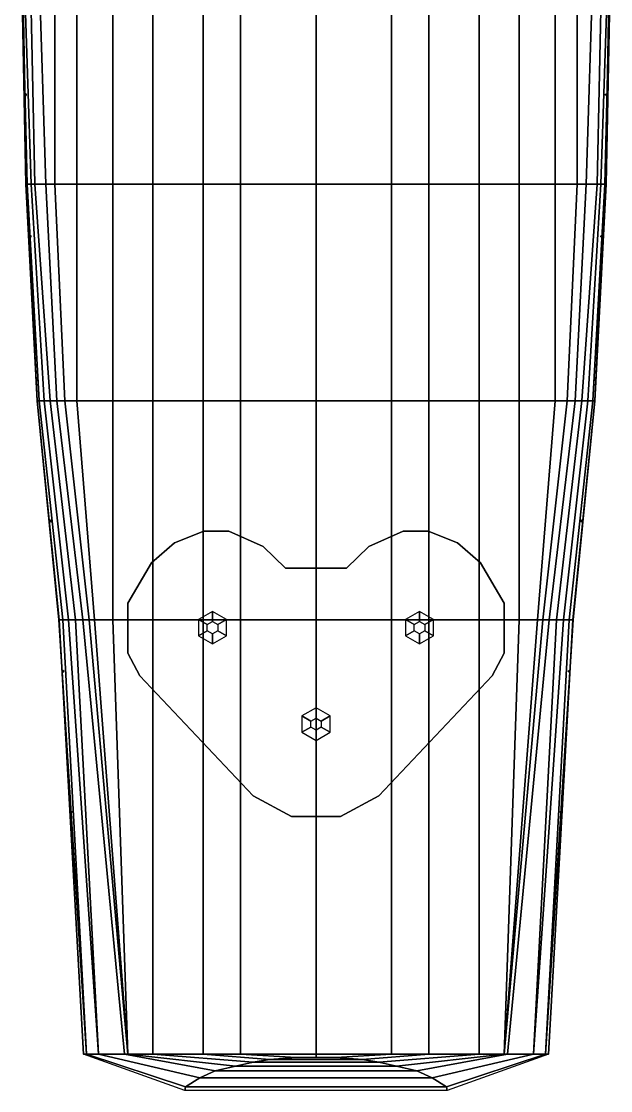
# Model space of a CAD drawing. Extents: x -6 to 6, y -57 to 57.
# Drawn here: x -5.81 to 5.81, y -57.36 to -36.29 of the extents above; entities that cross this region are included whole.
import ezdxf

# ---------------------------------------------------------------- set-up
doc = ezdxf.new("R2010")
doc.units = 0
doc.layers.get('0').update_dxf_attribs({"linetype": 'CONTINUOUS'})

msp = doc.modelspace()

# ---------------------------------------------------------------- linework, layer by layer
for points in [[(-5.787, -35.132, 2.806), (-5.807, -35.132, 2.34), (-5.719, -39.502, 2.32), (-5.709, -39.502, 2.739)], [(-5.807, -35.132, 2.34), (-5.797, -35.132, 1.408), (-5.694, -39.502, 1.43), (-5.719, -39.502, 2.32)], [(-5.797, -35.132, 1.408), (-5.756, -35.132, 0.782), (-5.616, -39.502, 0.762), (-5.694, -39.502, 1.43)], [(5.787, -35.132, 2.806), (-5.787, -35.132, 2.806), (-5.709, -39.502, 2.739), (5.709, -39.502, 2.739)], [(-5.756, -35.132, 0.782), (-5.631, -35.132, -0.16), (-5.543, -39.502, 0.26), (-5.616, -39.502, 0.762)], [(-5.631, -35.132, -0.16), (-5.461, -35.132, -0.615), (-5.326, -39.502, -0.49), (-5.543, -39.502, 0.26)], [(-5.461, -35.132, -0.615), (-5.15, -35.132, -1.128), (-5.15, -39.502, -0.739), (-5.326, -39.502, -0.49)], [(-5.15, -35.132, -1.128), (-4.715, -35.132, -1.568), (-4.715, -39.502, -1.2), (-5.15, -39.502, -0.739)], [(-4.715, -35.132, -1.568), (-4.006, -35.132, -1.992), (-4.006, -39.502, -1.619), (-4.715, -39.502, -1.2)], [(-4.006, -35.132, -1.992), (-3.219, -35.132, -2.298), (-3.219, -39.502, -1.95), (-4.006, -39.502, -1.619)], [(-3.219, -35.132, -2.298), (-2.226, -35.132, -2.572), (-2.226, -39.502, -2.204), (-3.219, -39.502, -1.95)], [(-2.226, -35.132, -2.572), (-1.486, -35.132, -2.717), (-1.486, -39.502, -2.328), (-2.226, -39.502, -2.204)], [(0, -39.502, -2.519), (-1.486, -39.502, -2.328), (-1.486, -35.132, -2.717), (0, -35.132, -2.929)], [(0, -35.132, -2.929), (1.486, -35.132, -2.717), (1.486, -39.502, -2.328), (0, -39.502, -2.519)], [(2.226, -39.502, -2.204), (1.486, -39.502, -2.328), (1.486, -35.132, -2.717), (2.226, -35.132, -2.572)], [(3.219, -39.502, -1.95), (2.226, -39.502, -2.204), (2.226, -35.132, -2.572), (3.219, -35.132, -2.298)], [(4.006, -39.502, -1.619), (3.219, -39.502, -1.95), (3.219, -35.132, -2.298), (4.006, -35.132, -1.992)], [(4.715, -39.502, -1.2), (4.006, -39.502, -1.619), (4.006, -35.132, -1.992), (4.715, -35.132, -1.568)], [(5.15, -39.502, -0.739), (4.715, -39.502, -1.2), (4.715, -35.132, -1.568), (5.15, -35.132, -1.128)], [(5.326, -39.502, -0.49), (5.15, -39.502, -0.739), (5.15, -35.132, -1.128), (5.461, -35.132, -0.615)], [(5.543, -39.502, 0.26), (5.326, -39.502, -0.49), (5.461, -35.132, -0.615), (5.631, -35.132, -0.16)], [(5.616, -39.502, 0.762), (5.543, -39.502, 0.26), (5.631, -35.132, -0.16), (5.756, -35.132, 0.782)], [(5.694, -39.502, 1.43), (5.616, -39.502, 0.762), (5.756, -35.132, 0.782), (5.797, -35.132, 1.408)], [(5.719, -39.502, 2.32), (5.694, -39.502, 1.43), (5.797, -35.132, 1.408), (5.807, -35.132, 2.34)], [(5.709, -39.502, 2.739), (5.719, -39.502, 2.32), (5.807, -35.132, 2.34), (5.787, -35.132, 2.806)], [(-5.71, -37.723, 2.76), (-5.74, -37.74, 2.76), (-5.74, -37.74, 3.76), (-5.71, -37.723, 3.76)], [(-5.74, -37.74, 2.76), (-5.71, -37.757, 2.76), (-5.71, -37.757, 3.76), (-5.74, -37.74, 3.76)], [(-5.71, -37.757, 2.76), (-5.71, -37.723, 2.76), (-5.71, -37.723, 3.76), (-5.71, -37.757, 3.76)], [(5.73, -37.723, 2.76), (5.7, -37.74, 2.76), (5.7, -37.74, 3.76), (5.73, -37.723, 3.76)], [(5.7, -37.74, 2.76), (5.73, -37.757, 2.76), (5.73, -37.757, 3.76), (5.7, -37.74, 3.76)], [(5.73, -37.757, 2.76), (5.73, -37.723, 2.76), (5.73, -37.723, 3.76), (5.73, -37.757, 3.76)], [(-5.709, -39.502, 2.739), (-5.719, -39.502, 2.32), (-5.497, -43.77, 2.32), (-5.497, -43.77, 2.662)], [(-5.719, -39.502, 2.32), (-5.694, -39.502, 1.43), (-5.456, -43.77, 1.43), (-5.497, -43.77, 2.32)], [(5.709, -39.502, 2.739), (-5.709, -39.502, 2.739), (-5.497, -43.77, 2.662), (5.497, -43.77, 2.662)], [(-5.694, -39.502, 1.43), (-5.616, -39.502, 0.762), (-5.357, -43.77, 0.762), (-5.456, -43.77, 1.43)], [(-5.616, -39.502, 0.762), (-5.543, -39.502, 0.26), (-5.243, -43.77, 0.26), (-5.357, -43.77, 0.762)], [(-5.543, -39.502, 0.26), (-5.326, -39.502, -0.49), (-5.109, -43.77, -0.18), (-5.243, -43.77, 0.26)], [(-5.326, -39.502, -0.49), (-5.15, -39.502, -0.739), (-4.948, -43.77, -0.527), (-5.109, -43.77, -0.18)], [(-5.15, -39.502, -0.739), (-4.715, -39.502, -1.2), (-4.715, -43.77, -0.692), (-4.948, -43.77, -0.527)], [(-4.715, -39.502, -1.2), (-4.006, -39.502, -1.619), (-4.006, -43.77, -1.096), (-4.715, -43.77, -0.692)], [(-4.006, -39.502, -1.619), (-3.219, -39.502, -1.95), (-3.219, -43.77, -1.396), (-4.006, -43.77, -1.096)], [(-3.219, -39.502, -1.95), (-2.226, -39.502, -2.204), (-2.226, -43.77, -1.66), (-3.219, -43.77, -1.396)], [(-2.226, -39.502, -2.204), (-1.486, -39.502, -2.328), (-1.486, -43.77, -1.836), (-2.226, -43.77, -1.66)], [(0, -43.77, -2.111), (-1.486, -43.77, -1.836), (-1.486, -39.502, -2.328), (0, -39.502, -2.519)], [(0, -39.502, -2.519), (1.486, -39.502, -2.328), (1.486, -43.77, -1.836), (0, -43.77, -2.111)], [(2.226, -43.77, -1.66), (1.486, -43.77, -1.836), (1.486, -39.502, -2.328), (2.226, -39.502, -2.204)], [(3.219, -43.77, -1.396), (2.226, -43.77, -1.66), (2.226, -39.502, -2.204), (3.219, -39.502, -1.95)], [(4.006, -43.77, -1.096), (3.219, -43.77, -1.396), (3.219, -39.502, -1.95), (4.006, -39.502, -1.619)], [(4.715, -43.77, -0.692), (4.006, -43.77, -1.096), (4.006, -39.502, -1.619), (4.715, -39.502, -1.2)], [(4.948, -43.77, -0.527), (4.715, -43.77, -0.692), (4.715, -39.502, -1.2), (5.15, -39.502, -0.739)], [(5.109, -43.77, -0.18), (4.948, -43.77, -0.527), (5.15, -39.502, -0.739), (5.326, -39.502, -0.49)], [(5.243, -43.77, 0.26), (5.109, -43.77, -0.18), (5.326, -39.502, -0.49), (5.543, -39.502, 0.26)], [(5.357, -43.77, 0.762), (5.243, -43.77, 0.26), (5.543, -39.502, 0.26), (5.616, -39.502, 0.762)], [(5.456, -43.77, 1.43), (5.357, -43.77, 0.762), (5.616, -39.502, 0.762), (5.694, -39.502, 1.43)], [(5.497, -43.77, 2.32), (5.456, -43.77, 1.43), (5.694, -39.502, 1.43), (5.719, -39.502, 2.32)], [(5.497, -43.77, 2.662), (5.497, -43.77, 2.32), (5.719, -39.502, 2.32), (5.709, -39.502, 2.739)], [(-5.62, -40.513, 2.72), (-5.65, -40.53, 2.72), (-5.65, -40.53, 3.72), (-5.62, -40.513, 3.72)], [(-5.65, -40.53, 2.72), (-5.62, -40.547, 2.72), (-5.62, -40.547, 3.72), (-5.65, -40.53, 3.72)], [(-5.62, -40.547, 2.72), (-5.62, -40.513, 2.72), (-5.62, -40.513, 3.72), (-5.62, -40.547, 3.72)], [(5.64, -40.513, 2.72), (5.61, -40.53, 2.72), (5.61, -40.53, 3.72), (5.64, -40.513, 3.72)], [(5.61, -40.53, 2.72), (5.64, -40.547, 2.72), (5.64, -40.547, 3.72), (5.61, -40.53, 3.72)], [(5.64, -40.547, 2.72), (5.64, -40.513, 2.72), (5.64, -40.513, 3.72), (5.64, -40.547, 3.72)], [(-5.49, -43.333, 2.67), (-5.52, -43.35, 2.67), (-5.52, -43.35, 3.67), (-5.49, -43.333, 3.67)], [(-5.52, -43.35, 2.67), (-5.49, -43.367, 2.67), (-5.49, -43.367, 3.67), (-5.52, -43.35, 3.67)], [(-5.49, -43.367, 2.67), (-5.49, -43.333, 2.67), (-5.49, -43.333, 3.67), (-5.49, -43.367, 3.67)], [(5.51, -43.333, 2.67), (5.48, -43.35, 2.67), (5.48, -43.35, 3.67), (5.51, -43.333, 3.67)], [(5.48, -43.35, 2.67), (5.51, -43.367, 2.67), (5.51, -43.367, 3.67), (5.48, -43.35, 3.67)], [(5.51, -43.367, 2.67), (5.51, -43.333, 2.67), (5.51, -43.333, 3.67), (5.51, -43.367, 3.67)], [(-5.497, -43.77, 2.662), (-5.497, -43.77, 2.32), (-5.072, -48.087, 2.32), (-5.062, -48.087, 2.698)], [(-5.497, -43.77, 2.32), (-5.456, -43.77, 1.43), (-4.99, -48.087, 1.43), (-5.072, -48.087, 2.32)], [(5.497, -43.77, 2.662), (-5.497, -43.77, 2.662), (-5.062, -48.087, 2.698), (5.062, -48.087, 2.698)], [(-5.456, -43.77, 1.43), (-5.357, -43.77, 0.762), (-4.881, -48.087, 0.762), (-4.99, -48.087, 1.43)], [(-5.357, -43.77, 0.762), (-5.243, -43.77, 0.26), (-4.741, -48.087, 0.26), (-4.881, -48.087, 0.762)], [(-5.243, -43.77, 0.26), (-5.109, -43.77, -0.18), (-4.596, -48.087, -0.18), (-4.741, -48.087, 0.26)], [(-5.109, -43.77, -0.18), (-4.948, -43.77, -0.527), (-4.472, -48.087, -0.408), (-4.596, -48.087, -0.18)], [(-4.948, -43.77, -0.527), (-4.715, -43.77, -0.692), (-4.369, -48.087, -0.439), (-4.472, -48.087, -0.408)], [(-4.715, -43.77, -0.692), (-4.006, -43.77, -1.096), (-4.006, -48.087, -0.568), (-4.369, -48.087, -0.439)], [(-4.006, -43.77, -1.096), (-3.219, -43.77, -1.396), (-3.219, -48.087, -0.842), (-4.006, -48.087, -0.568)], [(-3.219, -43.77, -1.396), (-2.226, -43.77, -1.66), (-2.226, -48.087, -1.122), (-3.219, -48.087, -0.842)], [(-2.226, -43.77, -1.66), (-1.486, -43.77, -1.836), (-1.486, -48.087, -1.339), (-2.226, -48.087, -1.122)], [(0, -48.087, -1.691), (-1.486, -48.087, -1.339), (-1.486, -43.77, -1.836), (0, -43.77, -2.111)], [(0, -43.77, -2.111), (1.486, -43.77, -1.836), (1.486, -48.087, -1.339), (0, -48.087, -1.691)], [(2.226, -48.087, -1.122), (1.486, -48.087, -1.339), (1.486, -43.77, -1.836), (2.226, -43.77, -1.66)], [(3.219, -48.087, -0.842), (2.226, -48.087, -1.122), (2.226, -43.77, -1.66), (3.219, -43.77, -1.396)], [(4.006, -48.087, -0.568), (3.219, -48.087, -0.842), (3.219, -43.77, -1.396), (4.006, -43.77, -1.096)], [(4.369, -48.087, -0.439), (4.006, -48.087, -0.568), (4.006, -43.77, -1.096), (4.715, -43.77, -0.692)], [(4.472, -48.087, -0.408), (4.369, -48.087, -0.439), (4.715, -43.77, -0.692), (4.948, -43.77, -0.527)], [(4.596, -48.087, -0.18), (4.472, -48.087, -0.408), (4.948, -43.77, -0.527), (5.109, -43.77, -0.18)], [(4.741, -48.087, 0.26), (4.596, -48.087, -0.18), (5.109, -43.77, -0.18), (5.243, -43.77, 0.26)], [(4.881, -48.087, 0.762), (4.741, -48.087, 0.26), (5.243, -43.77, 0.26), (5.357, -43.77, 0.762)], [(4.99, -48.087, 1.43), (4.881, -48.087, 0.762), (5.357, -43.77, 0.762), (5.456, -43.77, 1.43)], [(5.072, -48.087, 2.32), (4.99, -48.087, 1.43), (5.456, -43.77, 1.43), (5.497, -43.77, 2.32)], [(5.062, -48.087, 2.698), (5.072, -48.087, 2.32), (5.497, -43.77, 2.32), (5.497, -43.77, 2.662)], [(-5.22, -46.123, 2.68), (-5.25, -46.14, 2.68), (-5.25, -46.14, 3.68), (-5.22, -46.123, 3.68)], [(-5.22, -46.157, 2.68), (-5.22, -46.123, 2.68), (-5.22, -46.123, 3.68), (-5.22, -46.157, 3.68)], [(5.24, -46.123, 2.68), (5.21, -46.14, 2.68), (5.21, -46.14, 3.68), (5.24, -46.123, 3.68)], [(5.24, -46.157, 2.68), (5.24, -46.123, 2.68), (5.24, -46.123, 3.68), (5.24, -46.157, 3.68)], [(-5.25, -46.14, 2.68), (-5.22, -46.157, 2.68), (-5.22, -46.157, 3.68), (-5.25, -46.14, 3.68)], [(-2.79, -46.57, 2.68), (-2.21, -46.34, 2.68), (-2.21, -46.34, 4.2), (-2.79, -46.57, 4.2)], [(-2.79, -46.57, 4.2), (-2.21, -46.34, 4.2), (-2.21, -46.34, 2.68), (-2.79, -46.57, 2.68)], [(-2.21, -46.34, 2.68), (-1.72, -46.34, 2.68), (-1.72, -46.34, 4.2), (-2.21, -46.34, 4.2)], [(-2.21, -46.34, 4.2), (-1.72, -46.34, 4.2), (-1.72, -46.34, 2.68), (-2.21, -46.34, 2.68)], [(-1.72, -46.34, 4.2), (-1.04, -46.64, 4.2), (-1.04, -46.64, 2.68), (-1.72, -46.34, 2.68)], [(-1.72, -46.34, 2.68), (-1.04, -46.64, 2.68), (-1.04, -46.64, 4.2), (-1.72, -46.34, 4.2)], [(1.72, -46.34, 4.2), (1.04, -46.64, 4.2), (1.04, -46.64, 2.68), (1.72, -46.34, 2.68)], [(1.72, -46.34, 2.68), (1.04, -46.64, 2.68), (1.04, -46.64, 4.2), (1.72, -46.34, 4.2)], [(2.21, -46.34, 2.68), (1.72, -46.34, 2.68), (1.72, -46.34, 4.2), (2.21, -46.34, 4.2)], [(2.21, -46.34, 4.2), (1.72, -46.34, 4.2), (1.72, -46.34, 2.68), (2.21, -46.34, 2.68)], [(2.79, -46.57, 2.68), (2.21, -46.34, 2.68), (2.21, -46.34, 4.2), (2.79, -46.57, 4.2)], [(2.79, -46.57, 4.2), (2.21, -46.34, 4.2), (2.21, -46.34, 2.68), (2.79, -46.57, 2.68)], [(5.21, -46.14, 2.68), (5.24, -46.157, 2.68), (5.24, -46.157, 3.68), (5.21, -46.14, 3.68)], [(-3.24, -46.96, 4.2), (-2.79, -46.57, 4.2), (-2.79, -46.57, 2.68), (-3.24, -46.96, 2.68)], [(-3.24, -46.96, 2.68), (-2.79, -46.57, 2.68), (-2.79, -46.57, 4.2), (-3.24, -46.96, 4.2)], [(-1.04, -46.64, 4.2), (-0.6, -47.07, 4.2), (-0.6, -47.07, 2.68), (-1.04, -46.64, 2.68)], [(-1.04, -46.64, 2.68), (-0.6, -47.07, 2.68), (-0.6, -47.07, 4.2), (-1.04, -46.64, 4.2)], [(1.04, -46.64, 2.68), (0.6, -47.07, 2.68), (0.6, -47.07, 4.2), (1.04, -46.64, 4.2)], [(1.04, -46.64, 4.2), (0.6, -47.07, 4.2), (0.6, -47.07, 2.68), (1.04, -46.64, 2.68)], [(3.24, -46.96, 4.2), (2.79, -46.57, 4.2), (2.79, -46.57, 2.68), (3.24, -46.96, 2.68)], [(3.24, -46.96, 2.68), (2.79, -46.57, 2.68), (2.79, -46.57, 4.2), (3.24, -46.96, 4.2)], [(-3.71, -47.76, 2.69), (-3.24, -46.96, 2.68), (-3.24, -46.96, 4.2), (-3.71, -47.76, 4.2)], [(-3.71, -47.76, 4.2), (-3.24, -46.96, 4.2), (-3.24, -46.96, 2.68), (-3.71, -47.76, 2.69)], [(3.71, -47.76, 2.69), (3.24, -46.96, 2.68), (3.24, -46.96, 4.2), (3.71, -47.76, 4.2)], [(3.71, -47.76, 4.2), (3.24, -46.96, 4.2), (3.24, -46.96, 2.68), (3.71, -47.76, 2.69)], [(-0.6, -47.07, 2.68), (0.6, -47.07, 2.68), (0.6, -47.07, 4.2), (-0.6, -47.07, 4.2)], [(-0.6, -47.07, 4.2), (0.6, -47.07, 4.2), (0.6, -47.07, 2.68), (-0.6, -47.07, 2.68)], [(-3.71, -48.74, 2.7), (-3.71, -47.76, 2.69), (-3.71, -47.76, 4.2), (-3.71, -48.74, 4.2)], [(-3.71, -48.74, 4.2), (-3.71, -47.76, 4.2), (-3.71, -47.76, 2.69), (-3.71, -48.74, 2.7)], [(3.71, -48.74, 2.7), (3.71, -47.76, 2.69), (3.71, -47.76, 4.2), (3.71, -48.74, 4.2)], [(3.71, -48.74, 4.2), (3.71, -47.76, 4.2), (3.71, -47.76, 2.69), (3.71, -48.74, 2.7)], [(-2.144, -48.18, 4.14), (-2.04, -48.12, 4.14), (-2.04, -47.92, 2.69), (-2.317, -48.08, 2.69)], [(-2.04, -48.12, 4.14), (-1.936, -48.18, 4.14), (-1.763, -48.08, 2.69), (-2.04, -47.92, 2.69)], [(1.936, -48.18, 4.14), (2.04, -48.12, 4.14), (2.04, -47.92, 2.69), (1.763, -48.08, 2.69)], [(2.04, -48.12, 4.14), (2.144, -48.18, 4.14), (2.317, -48.08, 2.69), (2.04, -47.92, 2.69)], [(-5.062, -48.087, 2.698), (-5.072, -48.087, 2.32), (-4.524, -56.645, 2.32), (-4.586, -56.645, 2.781)], [(-5.072, -48.087, 2.32), (-4.99, -48.087, 1.43), (-4.524, -56.645, 2.32)], [(5.062, -48.087, 2.698), (-5.062, -48.087, 2.698), (-4.586, -56.645, 2.781), (4.586, -56.645, 2.781)], [(-4.99, -48.087, 1.43), (-4.881, -48.087, 0.762), (-4.286, -56.645, 1.311), (-4.524, -56.645, 2.32)], [(-4.881, -48.087, 0.762), (-4.741, -48.087, 0.26), (-4.286, -56.645, 1.311)], [(-4.741, -48.087, 0.26), (-4.596, -48.087, -0.18), (-3.773, -56.645, -0.18), (-4.286, -56.645, 1.311)], [(-4.596, -48.087, -0.18), (-4.472, -48.087, -0.408), (-3.706, -56.645, -0.371), (-3.773, -56.645, -0.18)], [(-4.472, -48.087, -0.408), (-4.369, -48.087, -0.439), (-3.706, -56.645, -0.371)], [(-4.369, -48.087, -0.439), (-4.006, -48.087, -0.568), (-3.706, -56.645, -0.371)], [(-4.006, -48.087, -0.568), (-3.219, -48.087, -0.842), (-3.219, -56.645, -0.465), (-3.706, -56.645, -0.371)], [(-3.219, -48.087, -0.842), (-2.226, -48.087, -1.122), (-2.226, -56.645, -0.604), (-3.219, -56.645, -0.465)], [(-2.144, -48.3, 4.14), (-2.144, -48.18, 4.14), (-2.317, -48.08, 2.69), (-2.317, -48.4, 2.7)], [(-2.226, -48.087, -1.122), (-1.486, -48.087, -1.339), (-1.486, -56.645, -0.703), (-2.226, -56.645, -0.604)], [(-1.936, -48.18, 4.14), (-1.936, -48.3, 4.14), (-1.763, -48.4, 2.7), (-1.763, -48.08, 2.69)], [(0, -56.645, -0.817), (-1.486, -56.645, -0.703), (-1.486, -48.087, -1.339), (0, -48.087, -1.691)], [(0, -48.087, -1.691), (1.486, -48.087, -1.339), (1.486, -56.645, -0.703), (0, -56.645, -0.817)], [(2.226, -56.645, -0.604), (1.486, -56.645, -0.703), (1.486, -48.087, -1.339), (2.226, -48.087, -1.122)], [(1.936, -48.3, 4.14), (1.936, -48.18, 4.14), (1.763, -48.08, 2.69), (1.763, -48.4, 2.7)], [(2.144, -48.18, 4.14), (2.144, -48.3, 4.14), (2.317, -48.4, 2.7), (2.317, -48.08, 2.69)], [(3.219, -56.645, -0.465), (2.226, -56.645, -0.604), (2.226, -48.087, -1.122), (3.219, -48.087, -0.842)], [(3.706, -56.645, -0.371), (3.219, -56.645, -0.465), (3.219, -48.087, -0.842), (4.006, -48.087, -0.568)], [(3.773, -56.645, -0.18), (3.706, -56.645, -0.371), (4.472, -48.087, -0.408), (4.596, -48.087, -0.18)], [(3.706, -56.645, -0.371), (3.706, -56.645, -0.371), (4.369, -48.087, -0.439), (4.472, -48.087, -0.408)], [(3.706, -56.645, -0.371), (3.706, -56.645, -0.371), (4.006, -48.087, -0.568), (4.369, -48.087, -0.439)], [(4.286, -56.645, 1.311), (3.773, -56.645, -0.18), (4.596, -48.087, -0.18), (4.741, -48.087, 0.26)], [(4.524, -56.645, 2.32), (4.286, -56.645, 1.311), (4.881, -48.087, 0.762), (4.99, -48.087, 1.43)], [(4.286, -56.645, 1.311), (4.286, -56.645, 1.311), (4.741, -48.087, 0.26), (4.881, -48.087, 0.762)], [(4.586, -56.645, 2.781), (4.524, -56.645, 2.32), (5.072, -48.087, 2.32), (5.062, -48.087, 2.698)], [(4.524, -56.645, 2.32), (4.524, -56.645, 2.32), (4.99, -48.087, 1.43), (5.072, -48.087, 2.32)], [(-2.04, -48.36, 4.14), (-2.144, -48.3, 4.14), (-2.317, -48.4, 2.7), (-2.04, -48.56, 2.7)], [(-1.936, -48.3, 4.14), (-2.04, -48.36, 4.14), (-2.04, -48.56, 2.7), (-1.763, -48.4, 2.7)], [(2.04, -48.36, 4.14), (1.936, -48.3, 4.14), (1.763, -48.4, 2.7), (2.04, -48.56, 2.7)], [(2.144, -48.3, 4.14), (2.04, -48.36, 4.14), (2.04, -48.56, 2.7), (2.317, -48.4, 2.7)], [(-3.47, -49.19, 4.2), (-3.71, -48.74, 4.2), (-3.71, -48.74, 2.7), (-3.47, -49.19, 2.7)], [(-3.47, -49.19, 2.7), (-3.71, -48.74, 2.7), (-3.71, -48.74, 4.2), (-3.47, -49.19, 4.2)], [(3.47, -49.19, 4.2), (3.71, -48.74, 4.2), (3.71, -48.74, 2.7), (3.47, -49.19, 2.7)], [(3.47, -49.19, 2.7), (3.71, -48.74, 2.7), (3.71, -48.74, 4.2), (3.47, -49.19, 4.2)], [(-4.98, -49.083, 2.7), (-5.01, -49.1, 2.7), (-5.01, -49.1, 3.7), (-4.98, -49.083, 3.7)], [(-4.98, -49.117, 2.7), (-4.98, -49.083, 2.7), (-4.98, -49.083, 3.7), (-4.98, -49.117, 3.7)], [(5, -49.083, 2.7), (4.97, -49.1, 2.7), (4.97, -49.1, 3.7), (5, -49.083, 3.7)], [(5, -49.117, 2.7), (5, -49.083, 2.7), (5, -49.083, 3.7), (5, -49.117, 3.7)], [(-5.01, -49.1, 2.7), (-4.98, -49.117, 2.7), (-4.98, -49.117, 3.7), (-5.01, -49.1, 3.7)], [(-1.24, -51.55, 4.2), (-3.47, -49.19, 4.2), (-3.47, -49.19, 2.7), (-1.24, -51.55, 2.73)], [(-1.24, -51.55, 2.73), (-3.47, -49.19, 2.7), (-3.47, -49.19, 4.2), (-1.24, -51.55, 4.2)], [(1.24, -51.55, 4.2), (3.47, -49.19, 4.2), (3.47, -49.19, 2.7), (1.24, -51.55, 2.73)], [(1.24, -51.55, 2.73), (3.47, -49.19, 2.7), (3.47, -49.19, 4.2), (1.24, -51.55, 4.2)], [(4.97, -49.1, 2.7), (5, -49.117, 2.7), (5, -49.117, 3.7), (4.97, -49.1, 3.7)], [(-0.104, -50.08, 4.14), (0, -50.02, 4.14), (0, -49.82, 2.72), (-0.277, -49.98, 2.72)], [(0, -50.02, 4.14), (0.104, -50.08, 4.14), (0.277, -49.98, 2.72), (0, -49.82, 2.72)], [(-0.104, -50.2, 4.14), (-0.104, -50.08, 4.14), (-0.277, -49.98, 2.72), (-0.277, -50.3, 2.72)], [(0.104, -50.08, 4.14), (0.104, -50.2, 4.14), (0.277, -50.3, 2.72), (0.277, -49.98, 2.72)], [(0, -50.26, 4.14), (-0.104, -50.2, 4.14), (-0.277, -50.3, 2.72), (0, -50.46, 2.72)], [(0.104, -50.2, 4.14), (0, -50.26, 4.14), (0, -50.46, 2.72), (0.277, -50.3, 2.72)], [(-0.48, -51.96, 2.73), (-1.24, -51.55, 2.73), (-1.24, -51.55, 4.2), (-0.48, -51.96, 4.2)], [(-0.48, -51.96, 4.2), (-1.24, -51.55, 4.2), (-1.24, -51.55, 2.73), (-0.48, -51.96, 2.73)], [(0.48, -51.96, 2.73), (1.24, -51.55, 2.73), (1.24, -51.55, 4.2), (0.48, -51.96, 4.2)], [(0.48, -51.96, 4.2), (1.24, -51.55, 4.2), (1.24, -51.55, 2.73), (0.48, -51.96, 2.73)], [(-4.82, -51.853, 2.73), (-4.85, -51.87, 2.73), (-4.85, -51.87, 3.73), (-4.82, -51.853, 3.73)], [(-4.85, -51.87, 2.73), (-4.82, -51.887, 2.73), (-4.82, -51.887, 3.73), (-4.85, -51.87, 3.73)], [(-4.82, -51.887, 2.73), (-4.82, -51.853, 2.73), (-4.82, -51.853, 3.73), (-4.82, -51.887, 3.73)], [(0.48, -51.96, 2.73), (-0.48, -51.96, 2.73), (-0.48, -51.96, 4.2), (0.48, -51.96, 4.2)], [(0.48, -51.96, 4.2), (-0.48, -51.96, 4.2), (-0.48, -51.96, 2.73), (0.48, -51.96, 2.73)], [(4.84, -51.853, 2.73), (4.81, -51.87, 2.73), (4.81, -51.87, 3.73), (4.84, -51.853, 3.73)], [(4.81, -51.87, 2.73), (4.84, -51.887, 2.73), (4.84, -51.887, 3.73), (4.81, -51.87, 3.73)], [(4.84, -51.887, 2.73), (4.84, -51.853, 2.73), (4.84, -51.853, 3.73), (4.84, -51.887, 3.73)], [(-4.586, -56.645, 2.781), (-4.524, -56.645, 2.32), (-2.572, -57.29, 2.527), (-2.588, -57.361, 2.786)], [(-4.524, -56.645, 2.32), (-4.286, -56.645, 1.311), (-2.288, -57.11, 1.792), (-2.572, -57.29, 2.527)], [(-4.286, -56.645, 1.311), (-3.773, -56.645, -0.18), (-1.988, -56.97, 1.192), (-2.288, -57.11, 1.792)], [(-3.773, -56.645, -0.18), (-3.706, -56.645, -0.371), (-1.584, -56.88, 0.664), (-1.988, -56.97, 1.192)], [(-3.706, -56.645, -0.371), (-3.219, -56.645, -0.465), (-1.237, -56.8, 0.343), (-1.584, -56.88, 0.664)], [(-3.219, -56.645, -0.465), (-2.226, -56.645, -0.604), (-0.916, -56.75, 0.115), (-1.237, -56.8, 0.343)], [(-2.226, -56.645, -0.604), (-1.486, -56.645, -0.703), (-0.393, -56.71, -0.081), (-0.916, -56.75, 0.115)], [(0, -56.7, -0.102), (-0.393, -56.71, -0.081), (-1.486, -56.645, -0.703), (0, -56.645, -0.817)], [(0, -56.645, -0.817), (1.486, -56.645, -0.703), (0.393, -56.71, -0.081), (0, -56.7, -0.102)], [(0.916, -56.75, 0.115), (0.393, -56.71, -0.081), (1.486, -56.645, -0.703), (2.226, -56.645, -0.604)], [(1.237, -56.8, 0.343), (0.916, -56.75, 0.115), (2.226, -56.645, -0.604), (3.219, -56.645, -0.465)], [(1.584, -56.88, 0.664), (1.237, -56.8, 0.343), (3.219, -56.645, -0.465), (3.706, -56.645, -0.371)], [(1.988, -56.97, 1.192), (1.584, -56.88, 0.664), (3.706, -56.645, -0.371), (3.773, -56.645, -0.18)], [(2.288, -57.11, 1.792), (1.988, -56.97, 1.192), (3.773, -56.645, -0.18), (4.286, -56.645, 1.311)], [(2.572, -57.29, 2.527), (2.288, -57.11, 1.792), (4.286, -56.645, 1.311), (4.524, -56.645, 2.32)], [(2.588, -57.361, 2.786), (2.572, -57.29, 2.527), (4.524, -56.645, 2.32), (4.586, -56.645, 2.781)], [(-1.988, -56.97, 1.192), (-1.584, -56.88, 0.664), (1.584, -56.88, 0.664), (1.988, -56.97, 1.192)], [(-1.584, -56.88, 0.664), (-1.237, -56.8, 0.343), (1.237, -56.8, 0.343), (1.584, -56.88, 0.664)], [(-1.237, -56.8, 0.343), (-0.916, -56.75, 0.115), (0.916, -56.75, 0.115), (1.237, -56.8, 0.343)], [(-0.916, -56.75, 0.115), (-0.393, -56.71, -0.081), (0.393, -56.71, -0.081), (0.916, -56.75, 0.115)], [(-0.393, -56.71, -0.081), (0, -56.7, -0.102), (0, -56.7, -0.102), (0.393, -56.71, -0.081)], [(-2.288, -57.11, 1.792), (-1.988, -56.97, 1.192), (1.988, -56.97, 1.192), (2.288, -57.11, 1.792)], [(-2.588, -57.361, 2.786), (-2.572, -57.29, 2.527), (2.572, -57.29, 2.527), (2.588, -57.361, 2.786)], [(-2.572, -57.29, 2.527), (-2.288, -57.11, 1.792), (2.288, -57.11, 1.792), (2.572, -57.29, 2.527)]]:
    msp.add_3dface(points)

doc.saveas('drawing.dxf')
